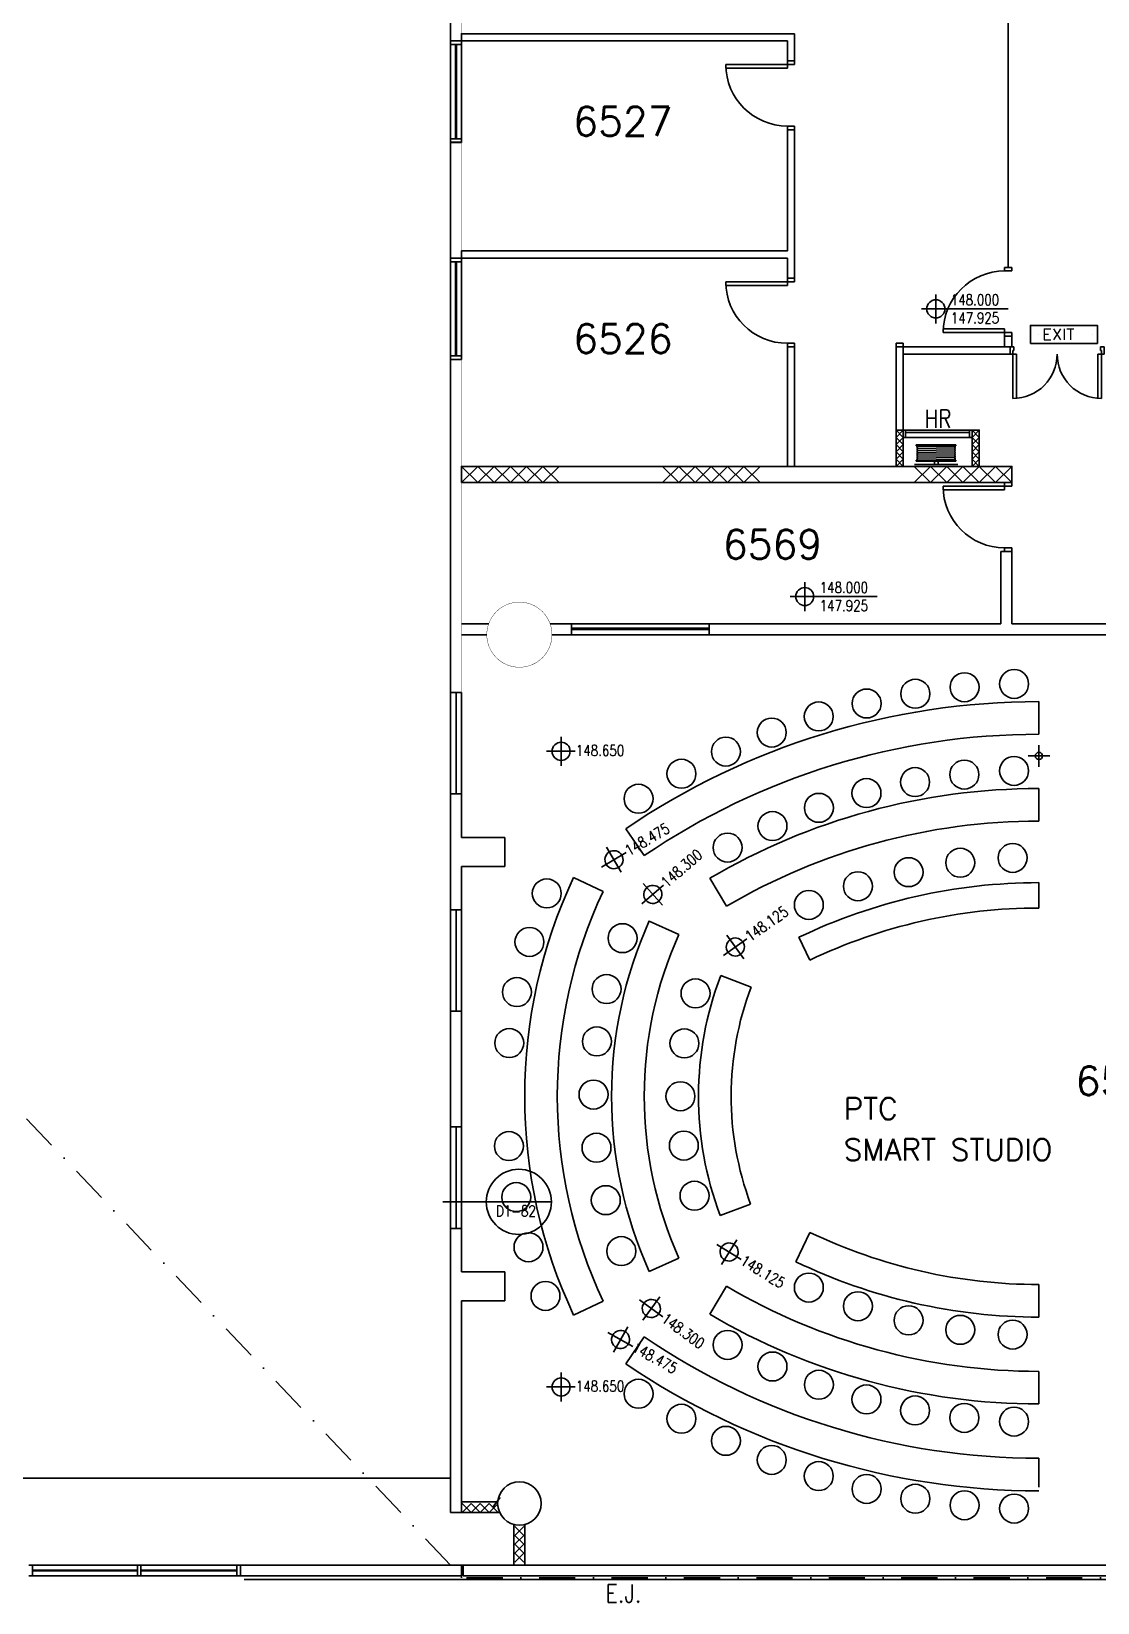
# Model space of a CAD drawing. Header units: millimetres. Extents: x -68474 to 336700, y -113450 to 53663.
# Drawn here: x 155263 to 169983, y -18568 to 3132 of the extents above; entities that cross this region are included whole.
import ezdxf

# ---------------------------------------------------------------- set-up
doc = ezdxf.new("R2010")
doc.units = ezdxf.units.MM
doc.header["$LTSCALE"] = 1000
for name, pattern in [('S3148a$0$DASHDOT', [1, 0.5, -0.25, 0, -0.25]), ('S3148a$0$DOT', [0.25, 0, -0.25]), ('S3148a$0$HIDDEN', [0.375, 0.25, -0.125]), ('S3148a$0$HIDDEN2', [0.1875, 0.125, -0.0625]), ('s5147a$0$DASHDOT', [1, 0.5, -0.25, 0, -0.25])]:
    doc.linetypes.add(name, pattern=pattern)
for name, color, linetype in [('S3148a$0$11', 14, 'Continuous'), ('S3148a$0$17', 1, 'Continuous'), ('S3148a$0$20', 7, 'Continuous'), ('S3148a$0$22', 7, 'Continuous'), ('S3148a$0$23', 7, 'Continuous'), ('S3148a$0$30', 14, 'Continuous'), ('S3148a$0$35', 7, 'Continuous'), ('S3148a$0$39', 7, 'Continuous'), ('S3148a$0$51', 7, 'Continuous'), ('S3148a$0$56', 7, 'Continuous'), ('S3148a$0$6', 7, 'Continuous'), ('S3148a$0$D-DOOR', 7, 'Continuous'), ('S3148a$0$DIMENSION', 7, 'Continuous'), ('S3148a$0$FURNITURE', 1, 'Continuous'), ('S3148a$0$GFA-PL', 7, 'Continuous'), ('S3148a$0$N-DRYWALL', 2, 'Continuous'), ('S3148a$0$N-TEXT', 6, 'Continuous'), ('S3148a$0$o-dis', 7, 'S3148a$0$HIDDEN2'), ('S3148a$0$ROOM-NO', 4, 'Continuous'), ('S3148a$0$SEATS', 1, 'Continuous'), ('S3148a$0$TEXT', 6, 'Continuous'), ('S3148a$0$TITLEBOX', 7, 'Continuous'), ('s5147a$0$25', 7, 'Continuous'), ('s5147a$0$9', 7, 'Continuous')]:
    doc.layers.add(name, color=color, linetype=linetype)
doc.styles.add('S3148a$0$SIMPLEX', font='simplex.shx')
doc.styles.add('S3148a$0$STANDARD', font='SIMPLEX')
doc.styles.add('s5147a$0$STANDARD', font='romans.shx', dxfattribs={"width": 0.75})

# ---------------------------------------------------------------- blocks, each defined once
blk = doc.blocks.new('S3148a$0$H900')
at = {"layer": 'S3148a$0$22', "color": 1, "linetype": 'Continuous'}
for points in [[(0, 0), (0.15, 0.15), (0.3, 0), (0.45, 0.15), (0.6, 0), (0.75, 0.15), (0.9, 0)], [(0, 0.15), (0.15, 0), (0.3, 0.15), (0.45, 0), (0.6, 0.15), (0.75, 0), (0.9, 0.15)]]:
    blk.add_lwpolyline(points, dxfattribs=at)
blk = doc.blocks.new('S3148a$0$DET3')
at = {"layer": 'S3148a$0$51', "color": 14, "linetype": 'Continuous'}
blk.add_line((-1.05, 0), (0.45, 0), dxfattribs=at)
blk.add_circle((0, 0), 0.45, dxfattribs=at)
at = {"layer": 'S3148a$0$51', "color": 14, "linetype": 'Continuous', "style": 'S3148a$0$STANDARD', "width": 0.8}
for tag, p in [('TAG1', (-0.3373, 0.0501)), ('TAG3', (-0.2778, 0.0501)), ('TAG4', (-0.3969, -0.2)), ('TAG2', (-0.3373, -0.2))]:
    blk.add_attdef(tag, p, '', height=0.15, dxfattribs=at)
blk = doc.blocks.new('S3148a$0$WIN')
at = {"layer": 'S3148a$0$23', "color": 14, "linetype": 'Continuous'}
for points in [[(0, 0), (1.4, 0), (1.4, 0.15), (0, 0.15)], [(0.05, 0), (1.35, 0), (1.35, 0.15), (0.05, 0.15)], [(0.05, 0.08), (1.35, 0.08), (1.35, 0.07), (0.05, 0.07)]]:
    blk.add_lwpolyline(points, close=True, dxfattribs=at)
blk = doc.blocks.new('S3148a$0$LEVEL')
at = {"layer": 'S3148a$0$35', "color": 2, "linetype": 'Continuous'}
for p, q in [((1, 0), (-0.2, 0)), ((0, 0.2), (0, -0.2))]:
    blk.add_line(p, q, dxfattribs=at)
blk.add_circle((0, 0), 0.125, dxfattribs=at)
at = {"layer": 'S3148a$0$35', "color": 2, "linetype": 'Continuous', "style": 'S3148a$0$STANDARD', "width": 0.8}
for tag, p in [('TAG2', (0.2063, 0.05)), ('TAG1', (0.2063, -0.2))]:
    blk.add_attdef(tag, p, '', height=0.15, dxfattribs=at)
blk = doc.blocks.new('S3148a$0$EXIT1')
at = {"layer": 'S3148a$0$39', "color": 1, "linetype": 'Continuous'}
blk.add_lwpolyline([(-0.4625, -0.25), (0.4625, -0.25), (0.4625, 0), (-0.4625, 0)], close=True, dxfattribs=at)
at = {"layer": 'S3148a$0$39', "color": 1, "linetype": 'S3148a$0$DOT'}
for centre in [(-0.375001, -0.125), (0.375001, -0.125)]:
    blk.add_circle(centre, 0.025, dxfattribs=at)
at = {"layer": 'S3148a$0$39', "color": 1, "linetype": 'Continuous', "style": 'S3148a$0$STANDARD', "width": 1.1}
blk.add_text('EXIT', height=0.15, dxfattribs=at).set_placement((-0.3001, -0.2))
blk = doc.blocks.new('S3148a$0$HR')
at = {"layer": 'S3148a$0$56', "color": 1, "linetype": 'S3148a$0$HIDDEN'}
for p, q in [((-0.3, 0), (0.3, 0)), ((0.249, -0.0595), (-0.2491, -0.0671)), ((0.249, -0.0863), (-0.2491, -0.0939)), ((0.249, -0.1131), (-0.2491, -0.1207)), ((0.249, -0.1399), (-0.2491, -0.1475)), ((0.249, -0.1667), (-0.2491, -0.1743)), ((-0.2491, -0.201), (0.249, -0.1934)), ((0.249, -0.2202), (-0.2491, -0.2278)), ((0.249, -0.247), (-0.2491, -0.2546))]:
    blk.add_line(p, q, dxfattribs=at)
for points in [[(-0.275, -0.0575), (-0.275, -0.045), (0.275, -0.045), (0.275, -0.0575)], [(0.02, -0.0001), (0.02, -0.045), (-0.03, -0.045), (-0.03, -0.0001)], [(0.275, -0.2575), (0.275, -0.27), (-0.275, -0.27), (-0.275, -0.2575)]]:
    blk.add_lwpolyline(points, close=True, dxfattribs=at)
for centre, start, end in [((-0.2491, -0.08055), 89.999978, 269.999972), ((-0.2491, -0.107336), 89.999978, 269.999972), ((-0.2491, -0.134122), 89.999978, 269.999972), ((-0.2491, -0.160907), 89.999978, 269.999972), ((-0.2491, -0.187693), 89.999978, 269.999972), ((-0.2491, -0.214479), 89.999978, 269.999972), ((0.249, -0.07295), 270.000028, 90.000022), ((0.249, -0.099736), 270.000028, 90.000022), ((0.249, -0.126522), 270.000028, 90.000022), ((0.249, -0.153307), 270.000028, 90.000022), ((0.249, -0.180093), 270.000028, 90.000022), ((0.249, -0.206879), 270.000028, 90.000022), ((-0.2491, -0.241265), 89.999978, 269.999972), ((0.249, -0.233665), 270.000028, 90.000022)]:
    blk.add_arc(centre, 0.013393, start, end, dxfattribs=at)
blk = doc.blocks.new('S3148a$0$DDR1225')
for p, q in [((37.5, 100), (37.5, 712.5)), ((87.5, 100), (87.5, 712.5)), ((1212.5, 100), (1212.5, 712.5)), ((1262.5, 100), (1262.5, 712.5)), ((0, 100), (0, 0)), ((37.5, 100), (0, 100)), ((0, 0), (50, 0)), ((37.5, 50), (37.5, 100)), ((37.5, 100), (87.5, 100)), ((50, 50), (37.5, 50)), ((50, 0), (50, 50)), ((1262.5, 100), (1212.5, 100)), ((1250, 50), (1262.5, 50)), ((1250, 0), (1250, 50)), ((1262.5, 100), (1300, 100)), ((1262.5, 50), (1262.5, 100)), ((1300, 100), (1300, 0)), ((1300, 0), (1250, 0))]:
    blk.add_line(p, q)
for centre, start, end in [((37.5, 100), 0, 90), ((1262.5, 100), 90, 180)]:
    blk.add_arc(centre, 612.5, start, end)
blk = doc.blocks.new('S3148a$0$D950A')
at = {"layer": 'S3148a$0$17', "color": 14, "linetype": 'Continuous'}
blk.add_line((0.95, 0.05), (0.95, 0), dxfattribs=at)
at = {"layer": 'S3148a$0$30', "color": 14, "linetype": 'Continuous'}
for p, q in [((0.1, 0.95), (0.05, 0.95)), ((0.05, 0.95), (0.05, 0.1)), ((0.1, 0.1), (0.1, 0.95)), ((0.05, 0.1), (0, 0.1)), ((0, 0.1), (0, 0)), ((0, 0), (0.05, 0)), ((0.05, 0), (0.05, 0.1)), ((0.05, 0.1), (0.1, 0.1)), ((0.95, 0.1), (0.9, 0.1)), ((0.9, 0.1), (0.9, 0)), ((0.9, 0), (0.95, 0)), ((0.95, 0), (0.95, 0.1))]:
    blk.add_line(p, q, dxfattribs=at)
for points in [[(0, 0), (0, 0.1)], [(0.95, 0), (0.95, 0.1)]]:
    blk.add_lwpolyline(points, dxfattribs=at)
blk.add_ellipse((0.05, 0.1), major_axis=(0.601, 0.601), ratio=1, start_param=5.497787, end_param=7.068583, dxfattribs=at)

msp = doc.modelspace()

# ---------------------------------------------------------------- linework, layer by layer
at = {"layer": 'S3148a$0$11', "linetype": 'Continuous'}
for p, q in [((158150, -18200), (158150, -18050)), ((158150, -18050), (161200, -18050)), ((159775.2, -18200), (158150, -18200)), ((161200, -18200), (159775.2, -18200)), ((161200, -18050), (161200, -18200))]:
    msp.add_line(p, q, dxfattribs=at)
at = {"layer": 'S3148a$0$17'}
msp.add_line((168750, 9401.9), (168750, -126.9), dxfattribs=at)
at = {"layer": 'S3148a$0$17', "linetype": 'Continuous'}
for p, q in [((165700, 1775), (165800, 1775)), ((165700, -2875), (165700, -1225)), ((165700, -1225), (165800, -1225)), ((165800, -1225), (165800, -2875)), ((167200, -1225), (167200, -2875)), ((167300, -2875), (167300, -1225)), ((168775, -1225), (167300.3, -1225)), ((168775, -1325), (167300.3, -1325))]:
    msp.add_line(p, q, dxfattribs=at)
for points in [[(165800, 3100), (165700, 3100), (165699.9, 3100), (161200, 3100), (161200, 3000), (165700, 3000), (165700, 2725), (165800, 2725)], [(165800, 1775), (165700, 1775), (165699.9, 100), (161200, 100), (161200, 0), (165700, 0), (165700, -275), (165800, -275)], [(167200, -2374.9), (167300, -2374.9), (167300, -1225), (167200, -1225)]]:
    msp.add_lwpolyline(points, close=True, dxfattribs=at)
at = {"layer": 'S3148a$0$17'}
msp.add_lwpolyline([(168700, -1225), (168800, -1225), (168800, -1076.9), (168700, -1076.9)], close=True, dxfattribs=at)
at = {"layer": 'S3148a$0$17', "linetype": 'Continuous'}
msp.add_lwpolyline([(165700, -2875), (165700, -1225), (165800, -1225), (165800, -2875)], dxfattribs=at)
at = {"layer": 'S3148a$0$20', "linetype": 'Continuous'}
for p, q in [((161200, -2875), (161200, -3100)), ((168476.1, -2875), (167326, -2875)), ((167426, -2875), (168376.1, -2875)), ((166916, -3100), (168675.7, -3100)), ((161050.1, -8999.6), (161050.1, -7399.6)), ((161050.1, -7399.6), (161200.1, -7399.6)), ((161200.1, -7399.6), (161200.1, -7999.6)), ((161200.1, -7999.6), (161800.1, -7999.6)), ((161800.1, -7999.6), (161800.1, -8399.6)), ((161200.1, -8399.6), (161200.1, -8999.6)), ((161800.1, -8399.6), (161200.1, -8399.6)), ((161200.1, -8999.6), (161050.1, -8999.6)), ((161050.1, -10399.6), (161200.1, -10399.6)), ((161200.1, -11999.6), (161050.1, -11999.6)), ((161050.1, -17324.9), (161050.1, -13399.6)), ((161200.1, -13399.6), (161050.1, -13399.6)), ((161050.1, -17324.9), (161050.1, -13399.6)), ((161050.1, -13399.6), (161200.1, -13399.6)), ((161200.1, -13399.6), (161200.1, -13999.6)), ((161200.1, -13399.6), (161200.1, -13999.6)), ((161200.1, -13999.6), (161800.1, -13999.6)), ((161200.1, -13999.6), (161800.1, -13999.6)), ((161800.1, -13999.6), (161800.1, -14399.6)), ((161800.1, -13999.6), (161800.1, -14399.6)), ((161200.1, -14399.6), (161200.1, -17174.9)), ((161800.1, -14399.6), (161200.1, -14399.6)), ((161800.1, -14399.6), (161200.1, -14399.6)), ((161200.1, -14399.6), (161200.1, -17324.9)), ((161567.7, -17324.9), (161050.1, -17324.9)), ((161200.1, -17174.9), (161701.1, -17174.9)), ((161727.2, -17324.9), (161200.1, -17324.9)), ((161925, -18049.9), (161925, -17490.5)), ((162075, -17490.5), (162075, -18049.9)), ((161225, -18200), (161225, -18049.9)), ((161225, -18049.9), (174799.6, -18050)), ((174799.6, -18200), (161225, -18200))]:
    msp.add_line(p, q, dxfattribs=at)
at = {"layer": 'S3148a$0$20', "linetype": 'S3148a$0$DASHDOT', "ltscale": 500}
msp.add_line((169023.5, -6875), (169323.5, -6875), dxfattribs=at)
at = {"layer": 'S3148a$0$20'}
for p, q in [((161050.1, -8999.6), (161050.1, -10399.6)), ((161050.1, -13399.6), (161050.1, -11999.6))]:
    msp.add_line(p, q, dxfattribs=at)
at = {"layer": 'S3148a$0$20', "linetype": 'Continuous', "const_width": 5}
for points in [[(161050, 2999.9), (161050, 4599.9), (161200, 4599.9), (161200, 2999.9)], [(161050, -0.1), (161050, 1599.9), (161200, 1599.9), (161200, -0.1)], [(161200.1, -5999.6), (161050.1, -5999.6), (161050.1, -1399.6), (161200.1, -1399.6)]]:
    msp.add_lwpolyline(points, close=True, dxfattribs=at)
at = {"layer": 'S3148a$0$20', "linetype": 'Continuous'}
msp.add_lwpolyline([(165800, -1933), (165800, -2875)], dxfattribs=at)
for points in [[(168250.1, -2374.9), (168350.1, -2374.9), (168350.1, -2374.9), (168350.1, -2875), (167200, -2875), (167200, -2374.9), (167300, -2374.9), (167300, -2875), (168250.1, -2875)], [(161200, -3100), (168649.7, -3100), (168649.7, -3100), (168799.7, -3100), (168799.7, -2875), (161200, -2875)]]:
    msp.add_lwpolyline(points, close=True, dxfattribs=at)
at = {"layer": 'S3148a$0$20', "linetype": 'Continuous', "const_width": 5}
msp.add_lwpolyline([(161050.1, -13399.6), (161200.1, -13399.6)], dxfattribs=at)
at = {"layer": 'S3148a$0$22', "linetype": 'Continuous'}
for p, q in [((168649.7, -4050), (168799.7, -4050)), ((168799.7, -4050), (168799.7, -4000)), ((161211.5, -17323), (161335.2, -17199.3)), ((161211.5, -17199.3), (161335.2, -17323)), ((161335.2, -17199.3), (161459, -17323)), ((161335.2, -17323), (161459, -17199.3)), ((161459, -17323), (161582.7, -17199.3)), ((161459, -17199.3), (161582.7, -17323)), ((161582.7, -17199.3), (161706.5, -17323)), ((161582.7, -17323), (161706.5, -17199.3)), ((161936.2, -17639.4), (162060, -17515.7)), ((162060, -17639.4), (161936.2, -17515.7)), ((162060, -17763.2), (161936.2, -17639.4)), ((161936.2, -17763.2), (162060, -17639.4)), ((161936.2, -17886.9), (162060, -17763.2)), ((162060, -17886.9), (161936.2, -17763.2)), ((162060, -18010.7), (161936.2, -17886.9)), ((161936.2, -18010.7), (162060, -17886.9))]:
    msp.add_line(p, q, dxfattribs=at)
at = {"layer": 'S3148a$0$22'}
for p, q in [((168649.7, -4050), (168649.7, -5050)), ((168799.7, -4050), (168799.7, -5050)), ((161200.1, -5050), (161575.7, -5050)), ((161200.1, -5200), (161550, -5200)), ((162424.3, -5050), (168649.7, -5050)), ((162450, -5200), (172248.5, -5200)), ((162719.2, -5200), (162719.2, -5050)), ((164619.2, -5200), (164619.2, -5050)), ((168799.7, -5050), (172248.5, -5050))]:
    msp.add_line(p, q, dxfattribs=at)
at = {"layer": 'S3148a$0$22', "linetype": 'Continuous'}
for points in [[(167300, -2375), (167200, -2475), (167300, -2575), (167200, -2675), (167300, -2775), (167200, -2875)], [(167300, -2875), (167200, -2775), (167300, -2675), (167200, -2575), (167300, -2475), (167200, -2375)], [(168250.1, -2374.9), (168350.1, -2474.9), (168250.1, -2574.9), (168350.1, -2674.9), (168250.1, -2774.9), (168350.1, -2874.9)], [(168250.1, -2874.9), (168350.1, -2774.9), (168250.1, -2674.9), (168350.1, -2574.9), (168250.1, -2474.9), (168350.1, -2374.9)]]:
    msp.add_lwpolyline(points, dxfattribs=at)
at = {"layer": 'S3148a$0$23', "linetype": 'S3148a$0$DASHDOT'}
msp.add_line((161050, -18050), (127000.1, 17800.1), dxfattribs=at)
at = {"layer": 'S3148a$0$23', "linetype": 'Continuous'}
for p, q in [((155275.2, -18050), (155225.2, -18050)), ((155225.2, -18200), (155275.2, -18200)), ((156725.2, -18050), (155275.2, -18050)), ((155275.2, -18050), (155275.2, -18120)), ((155275.2, -18200), (155275.2, -18050)), ((155275.2, -18120), (156725.2, -18120)), ((156725.2, -18130), (155275.2, -18130)), ((155275.2, -18130), (155275.2, -18200)), ((155275.2, -18200), (156725.2, -18200)), ((156725.2, -18120), (156725.2, -18050)), ((156775.2, -18050), (156725.2, -18050)), ((156725.2, -18050), (156725.2, -18200)), ((156725.2, -18200), (156725.2, -18130)), ((156725.2, -18200), (156775.2, -18200)), ((158100, -18050), (156775.2, -18050)), ((156775.2, -18050), (156775.2, -18120)), ((156775.2, -18200), (156775.2, -18050)), ((156775.2, -18120), (158100, -18120)), ((158100, -18130), (156775.2, -18130)), ((156775.2, -18130), (156775.2, -18200)), ((156775.2, -18200), (158100, -18200)), ((158100, -18120), (158100, -18050)), ((158150, -18050), (158100, -18050)), ((158100, -18050), (158100, -18200)), ((158100, -18200), (158100, -18130)), ((158100, -18200), (158150, -18200)), ((158150, -18200), (158150, -18050))]:
    msp.add_line(p, q, dxfattribs=at)
for points in [[(161200, 2999.8), (161200, 2949.8), (161050, 2949.8), (161050, 2999.8)], [(161120, 1649.8), (161120, 2949.8), (161050, 2949.8), (161050, 1649.8)], [(161200, 1649.8), (161200, 2949.8), (161130, 2949.8), (161130, 1649.8)], [(161200, 1599.8), (161200, 1649.8), (161050, 1649.8), (161050, 1599.8)], [(161200, -0.2), (161200, -50.2), (161050, -50.2), (161050, -0.2)], [(161120, -1350.2), (161120, -50.2), (161050, -50.2), (161050, -1350.2)], [(161200, -1350.2), (161200, -50.2), (161130, -50.2), (161130, -1350.2)], [(161200, -1400.2), (161200, -1350.2), (161050, -1350.2), (161050, -1400.2)]]:
    msp.add_lwpolyline(points, close=True, dxfattribs=at)
at = {"layer": 'S3148a$0$30'}
for p, q in [((161125.1, -7399.6), (161125.1, -5999.6)), ((161125.1, -10399.6), (161125.1, -8999.6)), ((161125.1, -13399.6), (161125.1, -11999.6))]:
    msp.add_line(p, q, dxfattribs=at)
at = {"layer": 'S3148a$0$30', "linetype": 'Continuous'}
msp.add_line((161202.1, -8999.6), (161202.1, -13399.6), dxfattribs=at)
msp.add_lwpolyline([(161050.1, -7399.6), (161200.1, -7399.6), (161200.1, -5999.6), (161050.1, -5999.6)], close=True, dxfattribs=at)
msp.add_lwpolyline([(161200.1, -8999.6), (161050.1, -8999.6), (161050.1, -13399.6), (161200.1, -13399.6)], dxfattribs=at)
at = {"layer": 'S3148a$0$35', "linetype": 'Continuous'}
for p, q in [((165940, -4473.5), (165940, -4873.5)), ((166940, -4673.5), (165740, -4673.5)), ((162576, -6610.5), (162576, -7010.5)), ((162770.9, -6810.5), (162376, -6810.5)), ((163473.9, -8209.4), (163133.2, -8409)), ((163204.7, -8135.4), (163406.9, -8480.5)), ((163989.4, -8659.1), (163691.7, -8918.6)), ((163711, -8636.4), (163973.9, -8937.9)), ((165140.6, -9400.2), (164819, -9629.4)), ((164865.8, -9350.4), (165098, -9676.1)), ((165062.4, -13828.1), (164725.5, -13622.2)), ((165000.4, -13555.9), (164791.8, -13897.2)), ((163978.9, -14621.6), (163660, -14388.6)), ((163939.5, -14345.1), (163703.5, -14668.1)), ((163567.7, -15029.3), (163223, -14836.8)), ((163495.1, -14759.7), (163300, -15108.9)), ((162576, -15390.5), (162576, -15790.5)), ((162770.9, -15590.5), (162376, -15590.5))]:
    msp.add_line(p, q, dxfattribs=at)
at = {"layer": 'S3148a$0$35', "linetype": 'Continuous', "extrusion": (0, 0, -1)}
for centre, major_axis in [((165940, -4673.5), (88.4, 88.4)), ((162576, -6810.5), (88.4, 88.4)), ((163305.8, -8307.9), (31.6, 120.9)), ((163842.5, -8787.2), (8.6, 124.7)), ((164981.9, -9513.3), (20.7, 123.3)), ((164896.1, -13726.5), (121.5, 29.3)), ((163821.5, -14506.6), (123.5, 19.2)), ((163397.6, -14934.3), (120.3, 34.1)), ((162576, -15590.5), (88.4, 88.4))]:
    msp.add_ellipse(centre, major_axis=major_axis, ratio=1, dxfattribs=at)
at = {"layer": 'S3148a$0$56', "linetype": 'Continuous'}
msp.add_line((168216.9, -2474.9), (167333.4, -2474.9), dxfattribs=at)
for points in [[(167333.4, -2374.9), (167300, -2374.9), (167300, -2474.9), (167333.4, -2474.9)], [(168216.9, -2374.9), (167333.4, -2374.9), (167333.4, -2408.1), (168216.9, -2408.1)], [(168250.1, -2374.9), (168216.9, -2374.9), (168216.9, -2474.9), (168250.1, -2474.9)]]:
    msp.add_lwpolyline(points, close=True, dxfattribs=at)
at = {"layer": 'S3148a$0$6', "linetype": 'Continuous', "const_width": 5}
msp.add_lwpolyline([(162450, -5200, 1), (161550, -5200, 1)], format="xyb", close=True, dxfattribs=at)
msp.add_lwpolyline([(162450, -5200, 1), (161550, -5200, 1)], format="xyb", close=True, dxfattribs=at)
at = {"layer": 'S3148a$0$6'}
msp.add_circle((162000, -17200), 300, dxfattribs=at)
at = {"layer": 'S3148a$0$D-DOOR'}
for p, q in [((162719.2, -5110.4), (164619.2, -5110.4)), ((162719.2, -5130.4), (164619.2, -5130.4))]:
    msp.add_line(p, q, dxfattribs=at)
at = {"layer": 'S3148a$0$DIMENSION'}
msp.add_circle((169173.5, -6875), 50, dxfattribs=at)
at = {"layer": 'S3148a$0$FURNITURE'}
for p, q in [((169173.5, -6575), (169173.5, -6125)), ((169173.5, -7775), (169173.5, -7325)), ((163468.7, -7879.9), (163721.7, -8252.1)), ((162748.4, -8553.7), (163155.7, -8745.2)), ((164631.5, -8563.1), (164859.9, -8950.9)), ((169173.5, -8975), (169173.5, -8625)), ((163792.9, -9154.5), (164203.3, -9339.1)), ((165859.7, -9380), (166011.3, -9695.5)), ((164779.4, -9907.2), (165200.1, -10066.9)), ((164772, -13223.1), (165192.7, -13063.4)), ((165816.3, -13860.1), (166011.3, -13454.5)), ((163792.9, -13995.5), (164203.3, -13810.9)), ((164631.5, -14586.8), (164859.9, -14199.1)), ((169173.5, -14625), (169173.5, -14175)), ((162748.4, -14596.3), (163155.7, -14404.8)), ((163468.7, -15270.1), (163721.7, -14897.9)), ((169173.5, -15825), (169173.5, -15375)), ((169173.5, -16575), (169173.5, -16975))]:
    msp.add_line(p, q, dxfattribs=at)
for centre, radius, start, end in [((169173.5, -16275), 10150, 90, 124.19765), ((169173.5, -16275), 9700, 90, 124.19765), ((169173.5, -16275), 8950, 90, 120.49649), ((169173.5, -16275), 8500, 90, 120.49649), ((169173.5, -11575), 7100, 154.81566, 205.18434), ((169173.5, -16275), 7650, 90, 115.6701), ((169173.5, -11575), 6650, 154.81566, 205.18434), ((169173.5, -16275), 7300, 90, 115.6701), ((169173.5, -11575), 5900, 155.77906, 204.22094), ((169173.5, -11575), 5450, 155.77906, 204.22094), ((169173.5, -11575), 4700, 159.21644, 200.52784), ((169173.5, -11575), 4250, 159.21644, 200.50076), ((169173.5, -6875), 7300, 244.3299, 270), ((169173.5, -6875), 7750, 244.3299, 270), ((169173.5, -6875), 8500, 239.50351, 270), ((169173.5, -6875), 8950, 239.50351, 270), ((169173.5, -6875), 9700, 235.80235, 270), ((169173.5, -6875), 10150, 235.80235, 270)]:
    msp.add_arc(centre, radius, start, end, dxfattribs=at)
at = {"layer": 'S3148a$0$GFA-PL'}
msp.add_lwpolyline([(161050.1, 17850.1), (145900.1, 17850.1), (145900.1, 12300.1, -1), (142100.1, 12300.1), (142100.1, 17850.1), (126949.9, 17850.1), (126949.9, -16849.6), (138000.1, -16849.8), (138000.1, -16350), (142100.3, -16350), (142100.3, -5099.9, -1), (145900.3, -5099.9), (145900.3, -16350), (150000.1, -16350), (150000.1, -16849.8), (161050.3, -16849.6), (161050.3, 16953.7)], format="xyb", dxfattribs=at)
at = {"layer": 'S3148a$0$N-DRYWALL'}
msp.add_line((168775, -1325), (168775, -1225), dxfattribs=at)
at = {"layer": 'S3148a$0$N-TEXT'}
msp.add_line((161626.6, -17252.9), (161733.3, -17114.9), dxfattribs=at)
at = {"layer": 'S3148a$0$o-dis'}
for p, q in [((167200, -1225), (167200, -1175)), ((167200, -1175), (167300, -1175)), ((167300, -1225), (167200, -1225)), ((167300, -1225), (167200, -1225)), ((167300, -1225), (167200, -1225)), ((167250, -1225), (167300, -1225)), ((167300, -1175), (167300, -1225))]:
    msp.add_line(p, q, dxfattribs=at)
at = {"layer": 'S3148a$0$SEATS'}
for centre in [(167467, -6016), (168146.6, -5925.8), (168830.7, -5880.6), (166794.8, -6150.7), (166132.9, -6329.4), (165484.2, -6551.4), (164851.6, -6815.6), (164237.7, -7120.9), (168143.5, -7132.8), (168829.5, -7081.4), (167463.2, -7235.4), (163645.3, -7466), (166792.4, -7388.5), (166135, -7591.3), (165494.5, -7842.6), (164874.7, -8141.1), (168087.8, -8349), (168810.6, -8283.2), (167373.9, -8480), (162378.5, -8773.3), (166674.9, -8675.2), (165996.4, -8932.9), (162139.1, -9444.3), (163424.1, -9391.8), (161965.9, -10135.4), (163204.5, -10093.9), (164431.9, -10153.9), (163070.4, -10817.2), (161860.4, -10839.9), (164277.7, -10844.7), (163023.6, -11551.3), (164223.5, -11575), (161855.8, -12263), (163064.8, -12285.7), (164270.7, -12256.7), (161956.8, -12968.2), (164418.1, -12949.1), (163193.3, -13010), (162125.6, -13660.3), (163407.4, -13713.7), (165996.4, -14217), (162360.6, -14332.8), (166674.9, -14474.8), (167373.9, -14669.9), (168087.8, -14801), (168810.6, -14866.7), (164874.7, -15008.8), (165494.5, -15307.4), (166135, -15558.7), (163645.3, -15684), (166792.4, -15761.5), (164237.7, -16029.1), (167463.2, -15914.6), (168143.5, -16017.1), (168829.5, -16068.5), (164851.6, -16334.4), (165484.2, -16598.6), (166132.9, -16820.6), (166794.8, -16999.3), (167467, -17134), (168146.6, -17224.2), (168830.7, -17269.3)]:
    msp.add_circle(centre, 200, dxfattribs=at)
at = {"layer": 'S3148a$0$TITLEBOX'}
for p, q in [((169173.5, -6875), (169173.5, -6725)), ((169173.5, -6725), (169173.5, -7025))]:
    msp.add_line(p, q, dxfattribs=at)
msp.add_lwpolyline([(161050.1, -17324.9), (161219.2, -17324.9)], dxfattribs=at)
at = {"layer": 's5147a$0$25', "color": 10, "linetype": 'Continuous'}
msp.add_line((158200, -18250), (176900.1, -18249.9), dxfattribs=at)
at = {"layer": 's5147a$0$9', "color": 1, "linetype": 's5147a$0$DASHDOT'}
msp.add_lwpolyline([(161200, -18049.9), (161225, -18049.9), (161225, -18199.9), (198775, -18199.9), (198775, -18224.9), (161200, -18224.9)], close=True, dxfattribs=at)

# ---------------------------------------------------------------- block references
at = {"zscale": 1000}
for name, p, xscale, yscale, rotation in [('S3148a$0$WIN', (161200.1, 1600.4), 999.9979999999999, 999.9979999999999, 90), ('S3148a$0$WIN', (161200.1, -1399.6), 999.9979999999999, 999.9979999999999, 90), ('S3148a$0$HR', (167753.3, -2849), 1000.147, 1000.147, 180)]:
    msp.add_blockref(name, p, dxfattribs=dict(at, xscale=xscale, yscale=yscale, rotation=rotation))
ref = msp.add_blockref('S3148a$0$LEVEL', (167750, -700), dxfattribs=dict(xscale=999.9979999999999, yscale=999.9979999999999, zscale=1000))
ref.add_attrib('TAG1', '147.925', (167956.3, -900), dxfattribs={"layer": 'S3148a$0$35', "color": 14, "linetype": 'Continuous', "height": 150, "style": 'S3148a$0$STANDARD', "width": 0.8})
ref.add_attrib('TAG2', '148.000', (167956.3, -650), dxfattribs={"layer": 'S3148a$0$35', "color": 14, "linetype": 'Continuous', "height": 150, "style": 'S3148a$0$STANDARD', "width": 0.8})
for name, p, xscale, yscale in [('S3148a$0$EXIT1', (169518.8, -928), 999.9979999999999, 999.9979999999999), ('S3148a$0$H900', (161200, -3100), 1499.997, 1499.997), ('S3148a$0$H900', (163975, -3100), 1499.997, 1499.997), ('S3148a$0$H900', (167450, -3100), 1499.997, 1499.997)]:
    msp.add_blockref(name, p, dxfattribs=dict(at, xscale=xscale, yscale=yscale))
ref = msp.add_blockref('S3148a$0$DET3', (161992.5, -13034.2), dxfattribs=dict(xscale=999.9979999999999, yscale=999.9979999999999, zscale=1000))
ref.add_attrib('TAG4', ' D1-82', (161595.6, -13234.2), dxfattribs={"layer": 'S3148a$0$51', "linetype": 'Continuous', "height": 150, "style": 'S3148a$0$STANDARD', "width": 0.8})
at = {"layer": 'S3148a$0$30', "zscale": 1000}
for p, xscale, yscale, rotation in [((165800, 2725), -999.9979999999999, 999.9979999999999, 90), ((168800, -1076.9), -999.9979999999999, -999.9979999999999, 270), ((165800, -275), -999.9979999999999, 999.9979999999999, 90), ((168799.7, -3100), 999.9979999999999, -999.9979999999999, 270)]:
    msp.add_blockref('S3148a$0$D950A', p, dxfattribs=dict(at, xscale=xscale, yscale=yscale, rotation=rotation))
at = {"layer": 'S3148a$0$30', "xscale": -1, "rotation": 180}
msp.add_blockref('S3148a$0$DDR1225', (168775, -1225), dxfattribs=at)

# ---------------------------------------------------------------- texts
at = {"layer": 'S3148a$0$35', "linetype": 'Continuous', "style": 'S3148a$0$STANDARD', "width": 0.8}
for tag, p, s in [('148.000', (166146.3, -4623.5), '147.000'), ('147.925', (166146.3, -4873.5), '146.950'), ('148.650', (162779.3, -6874.5), '147.000'), ('148.650', (162779.3, -15654.5), '147.000')]:
    msp.add_attdef(tag, p, s, height=150, dxfattribs=at)
for tag, p, rotation in [('148.475', (163513.5, -8260.4), 30.36266), ('148.300', (164037.8, -8701.8), 41.07611), ('148.125', (165184.6, -9447.4), 35.47998), ('148.125', (165036.2, -13887.1), 328.57043), ('148.300', (163947.9, -14678.2), 323.84181), ('148.475', (163543.8, -15089.3), 330.81044)]:
    msp.add_attdef(tag, p, '147.000', height=150, rotation=rotation, dxfattribs=at)
at = {"layer": 'S3148a$0$56', "linetype": 'Continuous', "style": 'S3148a$0$STANDARD', "width": 0.8}
msp.add_text('HR', height=250, dxfattribs=at).set_placement((167596.9, -2342.8))
at = {"layer": 'S3148a$0$ROOM-NO', "style": 'S3148a$0$STANDARD'}
for s, p in [('6527', (162743.1, 1689.2)), ('6526', (162743.1, -1310.8)), ('6569', (164809.2, -4152.3)), ('6568', (169680, -11562.1))]:
    msp.add_text(s, height=400, dxfattribs=at).set_placement(p)
at = {"layer": 'S3148a$0$TEXT', "style": 'S3148a$0$SIMPLEX'}
for s, p in [('PTC ', (166478.5, -11895)), ('SMART STUDIO', (166478.5, -12461))]:
    msp.add_text(s, height=300, dxfattribs=at).set_placement(p)
at = {"layer": 's5147a$0$9', "color": 2, "linetype": 'Continuous', "style": 's5147a$0$STANDARD', "width": 0.84}
msp.add_text('E.J.', height=250, dxfattribs=at).set_placement((163189.2, -18568.1))

doc.saveas('drawing.dxf')
